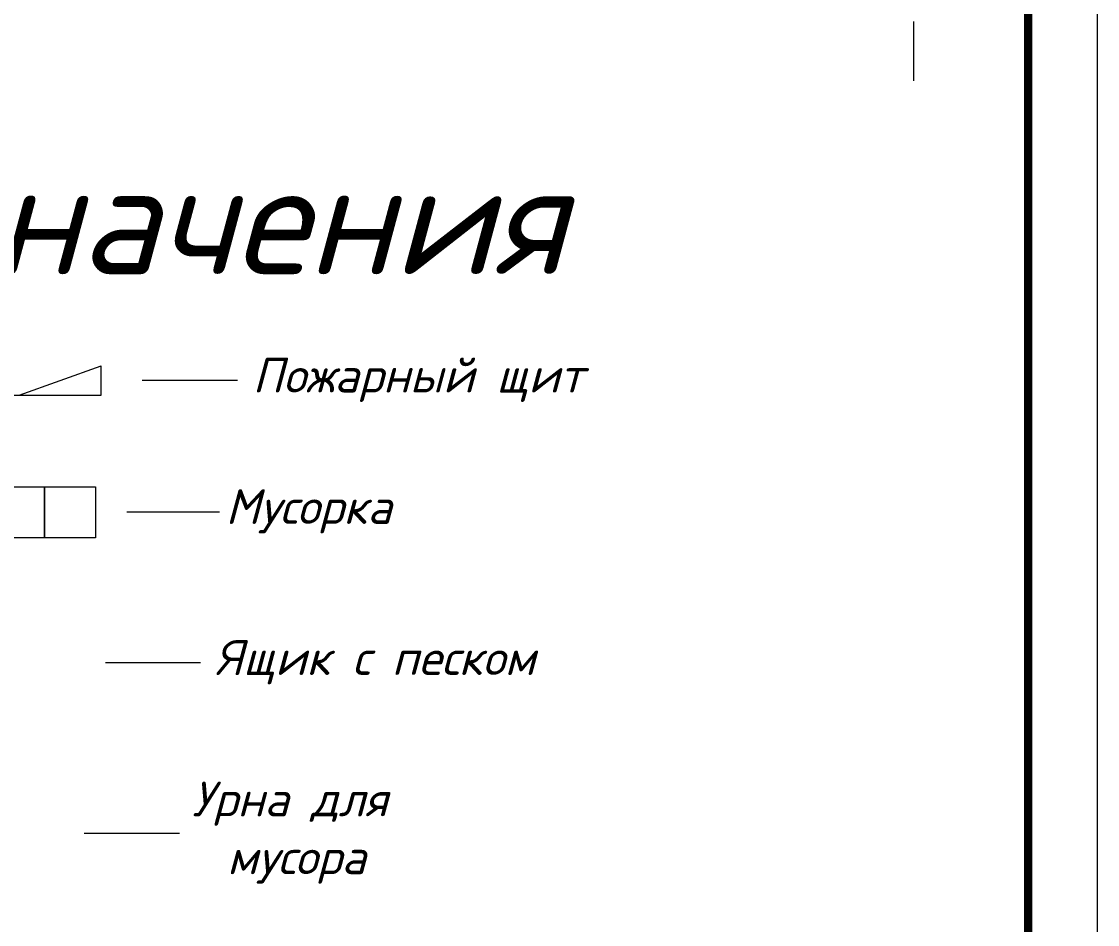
# Model space of a CAD drawing. Header units: millimetres. Extents: x 27137 to 30937, y -4667 to -569.
# Drawn here: x 28894.3 to 28971.7, y -853.6 to -788.5 of the extents above; entities that cross this region are included whole.
import ezdxf

# ---------------------------------------------------------------- set-up
doc = ezdxf.new("R2010")
doc.units = ezdxf.units.MM
doc.header["$LTSCALE"] = 0.4
doc.styles.add('Isocpeur', font='isocpeui.ttf', dxfattribs={"height": 2.5})
doc.styles.get("Standard").update_dxf_attribs({"font": 'isocpeui.ttf', "height": 2.5})

msp = doc.modelspace()

# ---------------------------------------------------------------- linework, layer by layer
at = {"lineweight": 15}
for p, q in [((28958.4654, -788.5295), (28958.4654, -792.7907)), ((28894.0752, -815.4279), (28899.9978, -813.3262)), ((28899.9978, -815.4279), (28899.9978, -813.3262)), ((28902.943, -814.3558), (28909.7945, -814.3558)), ((28888.1525, -815.4279), (28899.9978, -815.4279)), ((28901.8237, -823.8335), (28908.5026, -823.8335)), ((28900.2884, -834.6964), (28907.14, -834.6964)), ((28898.7627, -846.9854), (28905.6142, -846.9854))]:
    msp.add_line(p, q, dxfattribs=at)
at = {"color": 7, "lineweight": 15}
msp.add_lwpolyline([(28130.6969, -1162.6747), (28971.6969, -1162.6747), (28971.6969, -568.6747), (28130.6969, -568.6747)], close=True, dxfattribs=at)
at = {"lineweight": 15, "const_width": 0.6}
msp.add_lwpolyline([(28150.6969, -1157.6747), (28966.6969, -1157.6747), (28966.6969, -573.6747), (28150.6969, -573.6747)], close=True, dxfattribs=at)
msp.add_lwpolyline([(28150.6969, -573.6747), (28966.6969, -573.6747), (28966.6969, -1157.6747), (28150.6969, -1157.6747)], dxfattribs=at)
at = {"lineweight": 15}
for points in [[(28892.2352, -822.0323), (28895.9015, -822.0323), (28895.9015, -825.7217), (28892.2352, -825.7217)], [(28895.9015, -822.0323), (28899.5678, -822.0323), (28899.5678, -825.7217), (28895.9015, -825.7217)]]:
    msp.add_lwpolyline(points, close=True, dxfattribs=at)

# ---------------------------------------------------------------- texts
at = {"lineweight": 15, "insert": (28822.1918, -798.7292), "char_height": 8, "width": 190.853413, "attachment_point": 1}
msp.add_mtext('Условные обозначения', dxfattribs=at)
at = {"lineweight": 15, "char_height": 2.5, "attachment_point": 1, "style": 'Isocpeur'}
for s, width, insert in [('\\pi-2.5235;Пожарный щит', 28.739258, (28913.3988, -812.7486)), ('\\pi-2.5235;Мусорка', 20.043497, (28911.4634, -822.2116)), ('\\pi-2.5235;Ящик с песком', 20.043497, (28910.7442, -833.0892)), ('\\pi-2.5235;Урна для мусора', 20.043497, (28909.0466, -843.2717))]:
    msp.add_mtext_dynamic_manual_height_columns(s, width=width, gutter_width=15, heights=[0], dxfattribs=dict(at, insert=insert))

doc.saveas('drawing.dxf')
